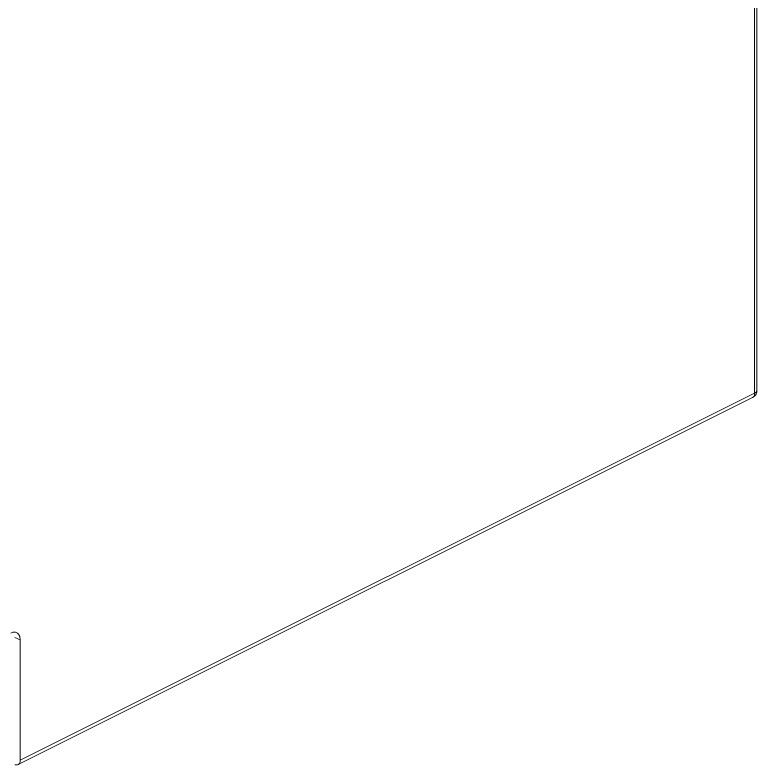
# Model space of a CAD drawing. Header units: millimetres. Extents: x 1177 to 4296, y 93 to 2298.
# Drawn here: x 3247.8 to 3525.3, y 1231.1 to 1511.7 of the extents above; entities that cross this region are included whole.
import ezdxf

# ---------------------------------------------------------------- set-up
doc = ezdxf.new("R2010")
doc.units = ezdxf.units.MM
doc.header["$LTSCALE"] = 0.1
doc.layers.get('0').update_dxf_attribs({"lineweight": 13})

msp = doc.modelspace()

# ---------------------------------------------------------------- linework, layer by layer
for p, q in [((3525.31, 1799.09), (3525.31, 1371.27)), ((3524.43, 1798.03), (3524.43, 1370.21)), ((3524.43, 1370.21), (3249.72, 1232.86)), ((3523.66, 1368.59), (3248.94, 1231.23)), ((3247.77, 1278.86), (3249.72, 1277.89)), ((3249.72, 1277.89), (3249.72, 1232.86))]:
    msp.add_line(p, q)
for centre, radius, start, end in [((3522.31, 1371.27), 3, 296.5702, 332.0327), ((3248.53, 1233.13), 2.04, 248.2596, 252.7414)]:
    msp.add_arc(centre, radius, start, end)
for points, knots in [([(3524.43, 1370.21), (3524.43, 1370.03), (3524.4, 1369.68), (3524.26, 1369.21), (3524.01, 1368.83), (3523.78, 1368.65), (3523.66, 1368.59)], [0, 0, 0, 0, 0.289234, 0.549624, 0.782936, 1, 1, 1, 1]), ([(3525.31, 1371.27), (3525.31, 1371.17), (3525.27, 1370.96), (3525.09, 1370.67), (3524.8, 1370.42), (3524.56, 1370.28), (3524.43, 1370.21)], [0, 0, 0, 0, 0.206476, 0.434521, 0.698119, 1, 1, 1, 1]), ([(3246.19, 1280.45), (3246.56, 1280.64), (3247.31, 1280.89), (3248.11, 1280.75), (3248.42, 1280.59)], [0, 0, 0, 0, 0.536339, 1, 1, 1, 1]), ([(3248.42, 1280.59), (3248.63, 1280.49), (3249.01, 1280.2), (3249.43, 1279.56), (3249.67, 1278.77), (3249.72, 1278.19), (3249.72, 1277.89)], [0, 0, 0, 0, 0.217166, 0.450361, 0.71044, 1, 1, 1, 1]), ([(3248.94, 1231.23), (3249.07, 1231.29), (3249.3, 1231.47), (3249.55, 1231.85), (3249.69, 1232.33), (3249.72, 1232.67), (3249.72, 1232.86)], [0, 0, 0, 0, 0.217025, 0.450305, 0.710745, 1, 1, 1, 1]), ([(3247.93, 1231.19), (3248.1, 1231.13), (3248.45, 1231.08), (3248.8, 1231.16), (3248.94, 1231.23)], [0, 0, 0, 0, 0.524817, 1, 1, 1, 1])]:
    msp.add_open_spline(points, degree=3, knots=knots)
msp.add_open_spline([(3525.31, 1371.27), (3525.31, 1370.79), (3525.19, 1370.29), (3524.96, 1369.87)], degree=3)

doc.saveas('drawing.dxf')
